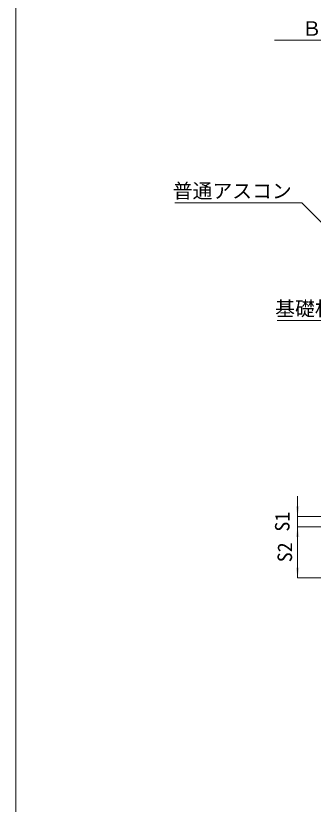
# Model space of a CAD drawing. Units: millimetres at full size; details may follow other scales. Extents: x 80703 to 103503, y 5263 to 15046.
# Drawn here: x 97387 to 97970, y 10155 to 11700 of the extents above; entities that cross this region are included whole.
import ezdxf
from ezdxf.enums import TextEntityAlignment as Align

# ---------------------------------------------------------------- set-up
doc = ezdxf.new("R2010")
doc.units = ezdxf.units.MM
doc.header["$LTSCALE"] = 20
doc.layers.add('寸法線', color=7, linetype='Continuous', lineweight=9)
doc.layers.add('枠', color=5, linetype='Continuous', lineweight=5)
doc.styles.add('ＭＳ ゴシック', font='')
doc.styles.get('ＭＳ ゴシック').set_extended_font_data('MS Gothic')

# ---------------------------------------------------------------- blocks, each defined once
blk = doc.blocks.new('filled_arrow')
at = {"color": 0, "linetype": 'Continuous', "lineweight": -2}
blk.add_solid([(7.5, 1.25), (0, 0), (7.5, -1.25)], dxfattribs=at)

msp = doc.modelspace()

# ---------------------------------------------------------------- linework, layer by layer
at = {"layer": '寸法線'}
for p, q in [((97939.32, 10758.6), (97939.32, 10658.6)), ((98147.89, 10718.6), (97939.32, 10718.6)), ((98047.89, 10698.6), (97939.32, 10698.6)), ((97939.32, 10698.6), (97939.32, 10598.6)), ((98047.89, 10698.6), (97939.32, 10698.6)), ((98047.89, 10598.6), (97939.32, 10598.6))]:
    msp.add_line(p, q, dxfattribs=at)
for points in [[(98445.28, 11388.6), (98181.31, 11652.56), (97894.05, 11652.56)], [(98033.14, 11248.31), (97947.85, 11333.6), (97698.81, 11333.6)], [(98090.27, 11203.87), (98032.02, 11102.97), (97899.33, 11102.97)]]:
    msp.add_lwpolyline(points, dxfattribs=at)
at = {"layer": '枠', "lineweight": 20}
msp.add_line((97387.12, 6188.6), (97387.12, 12908.6), dxfattribs=at)

# ---------------------------------------------------------------- block references
at = {"layer": '寸法線', "xscale": 2.67, "yscale": 2.67}
for p, rotation in [((97939.32, 10718.6), 90), ((97939.32, 10698.6), 270), ((97939.32, 10698.6), 270), ((97939.32, 10598.6), 90)]:
    msp.add_blockref('filled_arrow', p, dxfattribs=dict(at, rotation=rotation))

# ---------------------------------------------------------------- texts
at = {"layer": '寸法線', "style": 'ＭＳ ゴシック'}
msp.add_text('ＢⅢ型 基本', height=28.48, dxfattribs=at).set_placement((97947.64, 11652.64), align=Align.BOTTOM_LEFT)
for s, p in [('普通アスコン', (97927.85, 11371.28)), ('基礎材', (98012.02, 11140.65))]:
    msp.add_text(s, height=28.48, dxfattribs=at).set_placement(p, align=Align.TOP_RIGHT)
for s, p in [('S1', (97909.32, 10708.6)), ('S2', (97914.32, 10648.6))]:
    msp.add_text(s, height=28.48, rotation=90, dxfattribs=at).set_placement(p, align=Align.MIDDLE_CENTER)

doc.saveas('drawing.dxf')
